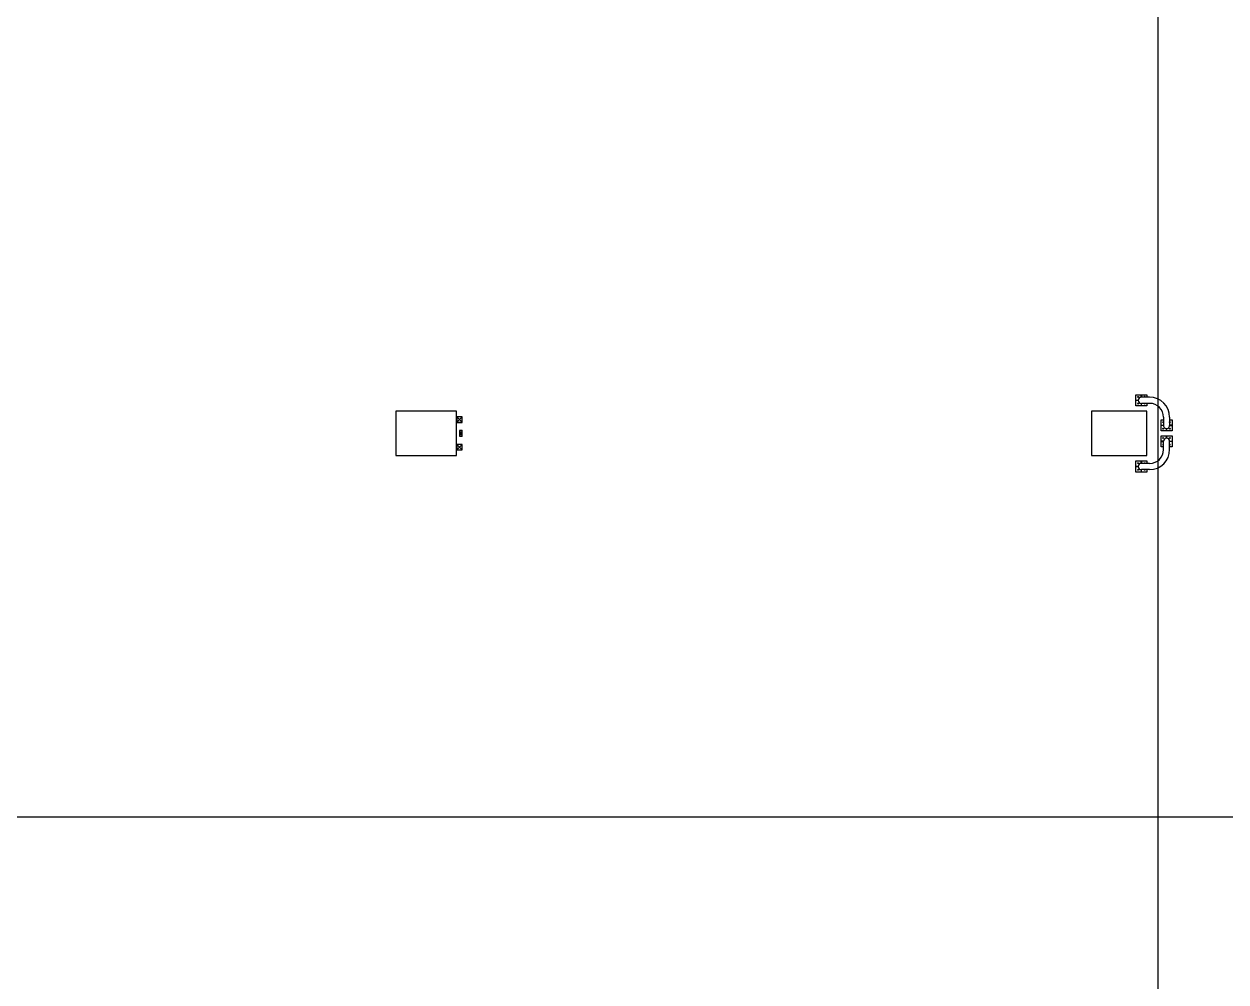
# Model space of a CAD drawing. Header units: millimetres. Extents: x 0 to 356400, y 0 to 68257.
# Drawn here: x 333413 to 334283, y 4080 to 4774 of the extents above; entities that cross this region are included whole.
import ezdxf

# ---------------------------------------------------------------- set-up
doc = ezdxf.new("R2010")
doc.units = ezdxf.units.MM
doc.header["$LTSCALE"] = 75
doc.layers.add('8', color=8, linetype='Continuous')
doc.layers.add('G(그리드1)', color=185, linetype='Continuous', plot=False)

# ---------------------------------------------------------------- blocks, each defined once
blk = doc.blocks.new('G$C7369CDF7')
at = {"layer": '8'}
for p, q in [((71936, 58262), (72086, 58262)), ((71936, 58150), (72086, 58150)), ((71986, 58262), (71986, 58306)), ((71986, 58306), (72186, 58306)), ((71986, 58106), (71986, 58150)), ((72084, 58302), (72084, 58262)), ((72088, 58302), (72084, 58302)), ((72084, 58110), (72084, 58150)), ((72088, 58262), (72088, 58302)), ((72088, 58150), (72088, 58110)), ((72182, 58208), (72142, 58208)), ((72142, 58204), (72182, 58204)), ((72182, 58204), (72182, 58208)), ((72186, 58306), (72186, 58106)), ((72274, 58106), (72274, 58306)), ((72274, 58306), (72474, 58306)), ((72278, 58204), (72278, 58208)), ((72278, 58208), (72318, 58208)), ((72318, 58204), (72278, 58204)), ((72372, 58302), (72376, 58302)), ((72372, 58262), (72372, 58302)), ((72372, 58150), (72372, 58110)), ((72524, 58262), (72374, 58262)), ((72524, 58150), (72374, 58150)), ((72376, 58302), (72376, 58262)), ((72376, 58110), (72376, 58150)), ((72474, 58306), (72474, 58262)), ((72474, 58150), (72474, 58106)), ((21630, 58050), (97030, 58050)), ((71574, 57900), (71574, 57750)), ((71686, 57900), (71686, 57750)), ((72186, 58106), (71986, 58106)), ((72088, 58110), (72084, 58110)), ((72474, 58106), (72274, 58106)), ((72372, 58110), (72376, 58110)), ((72774, 57900), (72774, 57750)), ((72886, 57900), (72886, 57750)), ((71530, 57650), (71530, 57850)), ((71530, 57850), (71574, 57850)), ((71534, 57752), (71574, 57752)), ((71534, 57748), (71534, 57752)), ((71574, 57748), (71534, 57748)), ((71628, 57654), (71628, 57694)), ((71632, 57694), (71632, 57654)), ((71686, 57850), (71730, 57850)), ((71726, 57752), (71686, 57752)), ((71686, 57748), (71726, 57748)), ((71726, 57748), (71726, 57752)), ((71730, 57850), (71730, 57650)), ((72630, 57850), (71830, 57850)), ((71830, 57850), (71830, 56850)), ((72630, 56850), (72630, 57850)), ((72730, 57650), (72730, 57850)), ((72730, 57850), (72774, 57850)), ((72734, 57748), (72734, 57752)), ((72734, 57752), (72774, 57752)), ((72774, 57748), (72734, 57748)), ((72828, 57694), (72828, 57654)), ((72832, 57654), (72832, 57694)), ((72886, 57850), (72930, 57850)), ((72926, 57752), (72886, 57752)), ((72886, 57748), (72926, 57748)), ((72926, 57748), (72926, 57752)), ((72930, 57850), (72930, 57650)), ((71730, 57650), (71530, 57650)), ((71632, 57654), (71628, 57654)), ((72930, 57650), (72730, 57650)), ((72828, 57654), (72832, 57654)), ((71830, 56850), (72630, 56850)), ((72630, 45350), (71830, 45350)), ((71830, 45350), (71830, 44250)), ((72030, 45450), (71930, 45450)), ((71930, 45450), (71930, 45350)), ((71930, 45350), (72030, 45350)), ((71933, 45352), (72028, 45448)), ((71933, 45448), (72028, 45352)), ((72028, 45448), (71933, 45448)), ((71933, 45448), (71933, 45352)), ((71933, 45352), (72028, 45352)), ((72028, 45352), (72028, 45448)), ((72030, 45350), (72030, 45450)), ((72280, 45450, -103000), (72180, 45450, -103000)), ((72180, 45450, -103000), (72180, 45400, -103000)), ((72180, 45400, -103000), (72280, 45400, -103000)), ((72183, 45402, -103000), (72278, 45448, -103000)), ((72183, 45448, -103000), (72278, 45402, -103000)), ((72278, 45448, -103000), (72183, 45448, -103000)), ((72183, 45448, -103000), (72183, 45402, -103000)), ((72183, 45402, -103000), (72278, 45402, -103000)), ((72278, 45402, -103000), (72278, 45448, -103000)), ((72280, 45400, -103000), (72280, 45450, -103000)), ((72530, 45450), (72430, 45450)), ((72430, 45450), (72430, 45350)), ((72430, 45350), (72530, 45350)), ((72433, 45352), (72528, 45448)), ((72433, 45448), (72528, 45352)), ((72528, 45448), (72433, 45448)), ((72433, 45448), (72433, 45352)), ((72433, 45352), (72528, 45352)), ((72528, 45352), (72528, 45448)), ((72530, 45350), (72530, 45450)), ((72630, 44250), (72630, 45350)), ((71830, 44250), (72630, 44250))]:
    blk.add_line(p, q, dxfattribs=at)
for centre in [(72026, 58266), (72026, 58146), (72146, 58266), (72146, 58146), (72314, 58266), (72314, 58146), (71570, 57690), (71690, 57690), (72770, 57810), (72770, 57690), (72890, 57810), (72890, 57690)]:
    blk.add_circle(centre, 8, dxfattribs=at)
for centre, radius, start, end in [((71936, 57900), 362, 90, 180), ((71936, 57900), 250, 90, 180), ((72086, 58206), 56, 270, 90), ((72374, 58206), 56, 90, 270), ((72434, 58266), 8, 330, 210), ((72434, 58146), 8, 150, 30), ((72524, 57900), 362, 0, 90), ((72524, 57900), 250, 0, 90), ((71570, 57810), 8, 60, 300), ((71630, 57750), 56, 180, 0), ((71690, 57810), 8, 240, 120), ((72830, 57750), 56, 180, 0)]:
    blk.add_arc(centre, radius, start, end, dxfattribs=at)

msp = doc.modelspace()

# ---------------------------------------------------------------- linework, layer by layer
at = {"layer": 'G(그리드1)'}
msp.add_lwpolyline([(345475, 59300), (322775, 59300), (322775, 4200), (345475, 4200)], close=True, dxfattribs=at)

# ---------------------------------------------------------------- block references
at = {"xscale": 0.04000000000000001, "yscale": 0.04000000000000001, "zscale": 0.04000000000000001, "rotation": 270}
msp.add_blockref('G$C7369CDF7', (331912.17, 7367.09), dxfattribs=at)

doc.saveas('drawing.dxf')
